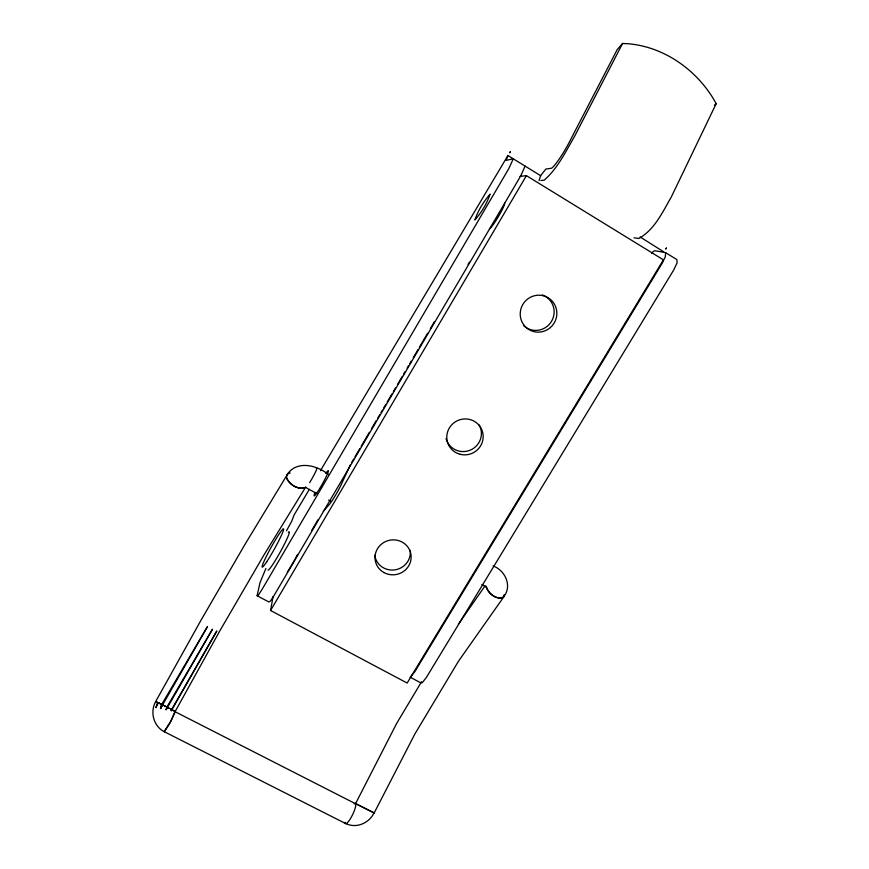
<?xml version="1.0" encoding="UTF-8"?>
<svg xmlns="http://www.w3.org/2000/svg" width="869" height="869" viewBox="0 0 869 869"><rect width="100%" height="100%" fill="white"/><g stroke="black" fill="none" stroke-linecap="round" stroke-linejoin="round"><path stroke-width="1.3" d="M504.433 594.82L503.944 596.623C497.231 601.185 487.639 593.136 486.129 586.282C487.759 593.147 496.221 600.142 503.347 597.296L504.487 594.505M520.01 176.353L526.429 175.647L663.405 259.842L407.148 683.034L270.574 610.494L273.051 596.645M525.082 166.088L520.661 176.038L273.778 595.993L270.476 601L268.879 601.989L257.115 595.732L259.961 582.762L265.903 568.467M175.18 711.787L169.661 723.519L164.339 731.741C153.531 726.343 149.826 711.896 155.681 701.565L157.615 702.434L155.877 707.594L158.419 702.815L161.71 704.422L160.515 708.528L207.463 626.614L161.71 704.422L160.515 708.528L162.579 704.846L166.902 707.04L166.175 709.68L212.46 629.232L166.913 707.04L166.175 709.68L167.424 707.301L168.76 707.996M663.677 251.825L640.171 236.987M539.041 180.633L540.616 175.668L545.884 169.02L551.163 168.314A20.965 2.509 -58.7 0 0 569.358 142.06L617.207 49.598L622.595 43.45L628.732 43.798A103.726 89.257 50.2 0 1 712.884 97.958L716.197 103.65L671.281 197.024C662.612 212.036 654.509 229.829 638.78 238.486L634.001 237.802M372.942 812.482L374.181 812.96L414.937 733.87L458.463 661.244L503.944 596.623M622.595 43.45L574.474 136.531C565.589 151.76 557.626 168.521 544.135 180.231L540.855 180.48M355.54 803.673L396.753 723.258L421.552 681.752M540.616 175.668L507.93 155.529L506.127 160.385L513.275 158.81L508.756 168.716L261.917 589.66L258.212 595.352L257.115 595.732M350.348 464.806L342.929 480.839A16.707 1.749 -60.7 0 1 335.63 495.048A16.707 1.749 -60.7 0 1 328.449 505.465L323.29 511.2M504.216 596.101C512.232 585.304 504.846 570.216 493.114 565.936M286.488 530.763L291.647 521.411L294.07 515.035L309.331 489.366M311.819 530.253L317.989 519.749M351.587 462.601L353.65 459.104M355.019 456.768L359.809 448.61M361.178 446.275L369.401 432.295M371.454 428.797L376.255 420.639M377.624 418.304L379.677 414.817M381.046 412.482L382.414 410.146M383.794 407.822L385.847 404.324M387.216 401.989L392.006 393.831M393.385 391.506L395.438 388.008M397.491 384.511L402.282 376.353M403.661 374.018L405.03 371.693M407.083 368.195L408.452 365.86M409.82 363.535L411.189 361.2M413.253 357.702L418.043 349.544M419.412 347.22L427.635 333.229M430.372 328.569L434.489 321.573M468.054 264.469L469.423 262.134M270.574 610.494L526.429 175.647M320.433 470.705L507.93 155.529M286.922 475.213L244.634 544.982L200.609 620.922L155.649 701.587L157.332 702.304M305.671 487.096L263.774 555.291L219.77 630.97L175.158 711.537L171.041 709.191M355.942 803.901L355.334 803.456L374.028 812.852C369.314 823.095 356.236 828.83 345.873 823.551M458.387 624.235L485.087 585.804M164.165 731.589L171.106 720.868L174.984 711.668L355.03 803.477M287.118 474.615C296.709 459.907 317.239 465.154 328.623 474.68M374.028 812.852L373.301 812.624M714.416 105.214L716.197 103.65M410.711 676.647L415.034 671.335L662.308 263.025L665.35 256.692L665.556 252.618L655.074 250.761A11.145 2.422 -57.9 0 0 651.598 253.216M303.944 488.041C297.155 489.258 289.953 484.772 287.02 478.721M303.075 488.182C296.883 488.747 290.767 485 287.487 479.884M355.16 803.412L374.181 812.96M309.668 482.621L309.668 482.61A11.178 0.934 -60.6 0 0 315.61 471.78A11.178 0.934 -60.6 0 0 316.294 468.521M161.71 704.422L158.419 702.815L159.049 703.119M162.579 704.857L166.902 707.04M164.339 731.741L345.829 823.649M167.424 707.312L171.671 709.528L171.291 710.733L216.837 630.959L171.671 709.517L171.291 710.733L171.801 709.582L174.919 711.45M410.081 677.136L420.216 682.534L422.28 682.697L426.397 677.396L673.692 270.009L677.103 262.851L676.842 259.57L665.556 252.618M306.062 487.661L316.75 493.549M328.623 500.099L331.002 501.413M481.817 584.544L486.575 587.162M354.172 803.868A11.156 2.411 -64.1 0 1 352.532 814.796A11.156 2.411 -64.1 0 1 345.112 822.302M305.464 487.216A11.145 6.007 31.4 0 1 303.194 488.237M287.585 479.938A11.145 6.007 31.4 0 1 290.17 472.986M325.734 473.42A14.512 1.336 -60.7 0 1 326.972 474.995A14.512 1.336 -60.7 0 1 317.109 492.549A14.512 1.336 -60.7 0 1 315.143 492.288M288.345 532.339A21.877 1.923 -61 0 1 281.708 549.338A21.877 1.923 -61 0 1 267.978 570.086M504.476 203.107A14.892 1.564 -59.3 0 1 498.643 216.153A14.892 1.564 -59.3 0 1 489.399 228.753M297.524 554.531A21.834 2.183 -61.1 0 1 287.259 572.139M410.179 550.381A17.88 17.239 -12.5 0 1 394.732 569.89A17.88 17.239 -12.5 0 1 374.767 555.28M479.156 424.952A18.043 17.673 -26.5 0 1 470.107 450.207A18.043 17.673 -26.5 0 1 446.047 438.519M542.278 294.928A18.336 17.988 -58 0 1 551.5 321.356A18.336 17.988 -58 0 1 523.844 325.842M489.964 194.276C486.933 203.715 481.383 212.525 474.887 219.998C477.983 210.57 483.512 201.782 489.964 194.276M510.32 151.814L509.755 152.694L510.32 151.814M666.404 248.078L665.795 248.892L666.404 248.078M158.039 702.217L158.039 702.217M162.199 704.335L162.199 704.335M266.696 561.787A21.888 1.825 -60.9 0 0 283.62 529.525A21.888 1.825 -60.9 0 0 268.412 552.369A21.888 1.825 -60.9 0 0 266.696 561.787M383.946 572.562A18.108 17.456 -12.6 0 0 411.156 557.17A18.108 17.456 -12.6 0 0 384.141 542.278A18.108 17.456 -12.6 0 0 383.946 572.562M459.994 454.259A18.271 17.891 -26.5 0 0 482.632 432.23A18.271 17.891 -26.5 0 0 452.325 424.202A18.271 17.891 -26.5 0 0 459.994 454.259M542.821 331.556A18.575 18.206 -57.7 0 0 551.826 300.717A18.575 18.206 -57.7 0 0 520.976 308.756A18.575 18.206 -57.7 0 0 542.821 331.556"/></g></svg>
